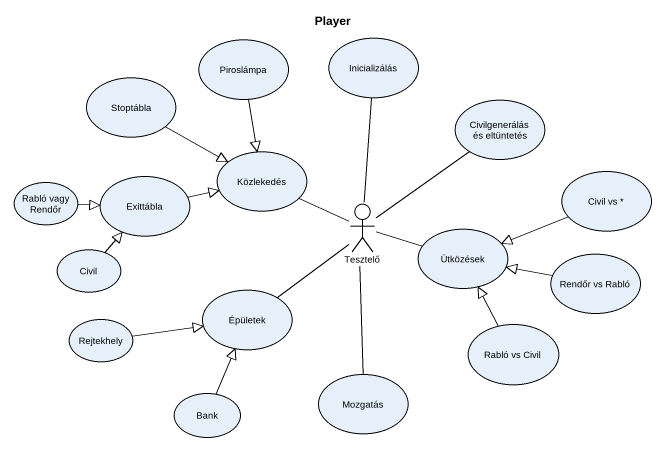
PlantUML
@startuml
title Player
usecase Piroslámpa
usecase Inicializálás
usecase Stoptábla
usecase "Civilgenerálás és eltüntetés" as Civilgenerálás_és_eltüntetés
usecase Közlekedés
usecase "Civil vs *" as Civil_vs
usecase "Rabló vagy Rendőr" as Rabló_vagy_Rendőr
usecase Exittábla
actor Tesztelő
usecase Civil
usecase Ütközések
usecase "Rendőr vs Rabló" as Rendőr_vs_Rabló
usecase Rejtekhely
usecase Épületek
usecase "Rabló vs Civil" as Rabló_vs_Civil
usecase Bank
usecase Mozgatás
Piroslámpa --|> Közlekedés
Stoptábla -right-|> Közlekedés
Közlekedés -- Tesztelő
Civil_vs -left-|> Ütközések
Rabló_vagy_Rendőr -right-|> Exittábla
Exittábla -right-|> Közlekedés
Tesztelő -up- Inicializálás
Tesztelő -up- Civilgenerálás_és_eltüntetés
Tesztelő -right- Ütközések
Tesztelő -- Mozgatás
Civil -up-|> Exittábla
Rendőr_vs_Rabló -left-|> Ütközések
Rejtekhely -right-|> Épületek
Épületek -up- Tesztelő
Rabló_vs_Civil -up-|> Ütközések
Bank -up-|> Épületek
@enduml
